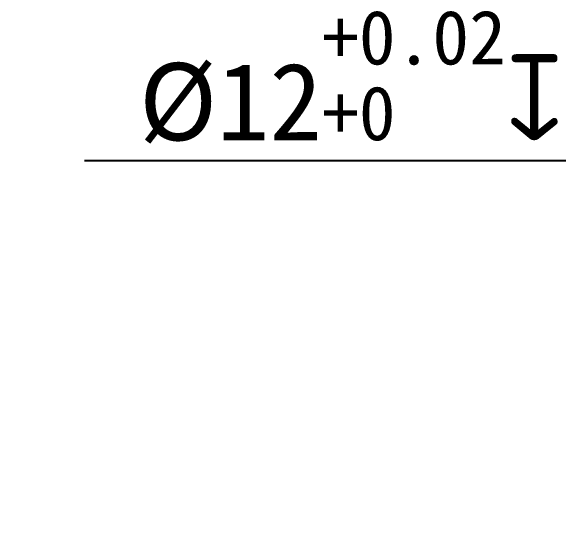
# Model space of a CAD drawing. Header units: millimetres. Extents: x 415 to 2018, y 500 to 823.
# Drawn here: x 688.71 to 706.43, y 638.36 to 655.77 of the extents above; entities that cross this region are included whole.
import ezdxf

# ---------------------------------------------------------------- set-up
doc = ezdxf.new("R2010")
doc.units = ezdxf.units.MM
doc.header["$PDSIZE"] = -1
doc.layers.get('Defpoints').update_dxf_attribs({"lineweight": 18})
doc.dimstyles.new('ISO-25', dxfattribs={"dimtxt": 2.5, "dimasz": 2.5, "dimexe": 1.25, "dimexo": 0.625, "dimtad": 1, "dimtoh": 1, "dimlfac": 10, "dimtxsty": 'Standard', "dimcen": 2.5, "dimadec": 0, "dimazin": 0, "dimtfac": 1, "dimtmove": 0, "dimatfit": 3, "dimfxl": 1, "dimarcsym": 0})

# ---------------------------------------------------------------- blocks, each defined once
blk = doc.blocks.new('*D109')
at = {"color": 0, "lineweight": -2}
for p, q in [((691.092, 650.932), (711.068, 650.932)), ((711.068, 650.932), (730.868, 627.871)), ((740.314, 616.87), (732.497, 625.974)), ((741.943, 614.973), (743.571, 613.076))]:
    blk.add_line(p, q, dxfattribs=at)
at = {"color": 0}
for points in [[(731.185, 628.143), (730.552, 627.6), (732.497, 625.974)], [(742.259, 615.245), (741.627, 614.702), (740.314, 616.87)]]:
    blk.add_solid(points, dxfattribs=at)
at = {"layer": 'Defpoints', "color": 0}
for p in [(732.497, 625.974), (740.314, 616.87)]:
    blk.add_point(p, dxfattribs=at)
at = {"color": 0, "insert": (700.767, 653.629), "char_height": 2.5, "attachment_point": 5}
blk.add_mtext('%%C12{\\H0.7x;\\S+0.02^ +0;\\fAMGDT|b0|i0|c134|p2;\\H1.60714x;x5}', dxfattribs=at)

msp = doc.modelspace()

# ---------------------------------------------------------------- dimensions: what is measured, and where the dimension line sits
dim = msp.add_diameter_dim_2p(p1=(740.3142, 616.8699), p2=(732.497, 625.9744), text='%%C12{\\H0.7x;\\S+0.02^ +0;\\fAMGDT|b0|i0|c134|p2;\\H1.60714x;x5}', dimstyle='ISO-25')
dim.commit()
dim.dimension.update_dxf_attribs({"geometry": '*D109', "text_midpoint": (700.7672, 650.9325), "dimtype": 163})

doc.saveas('drawing.dxf')
